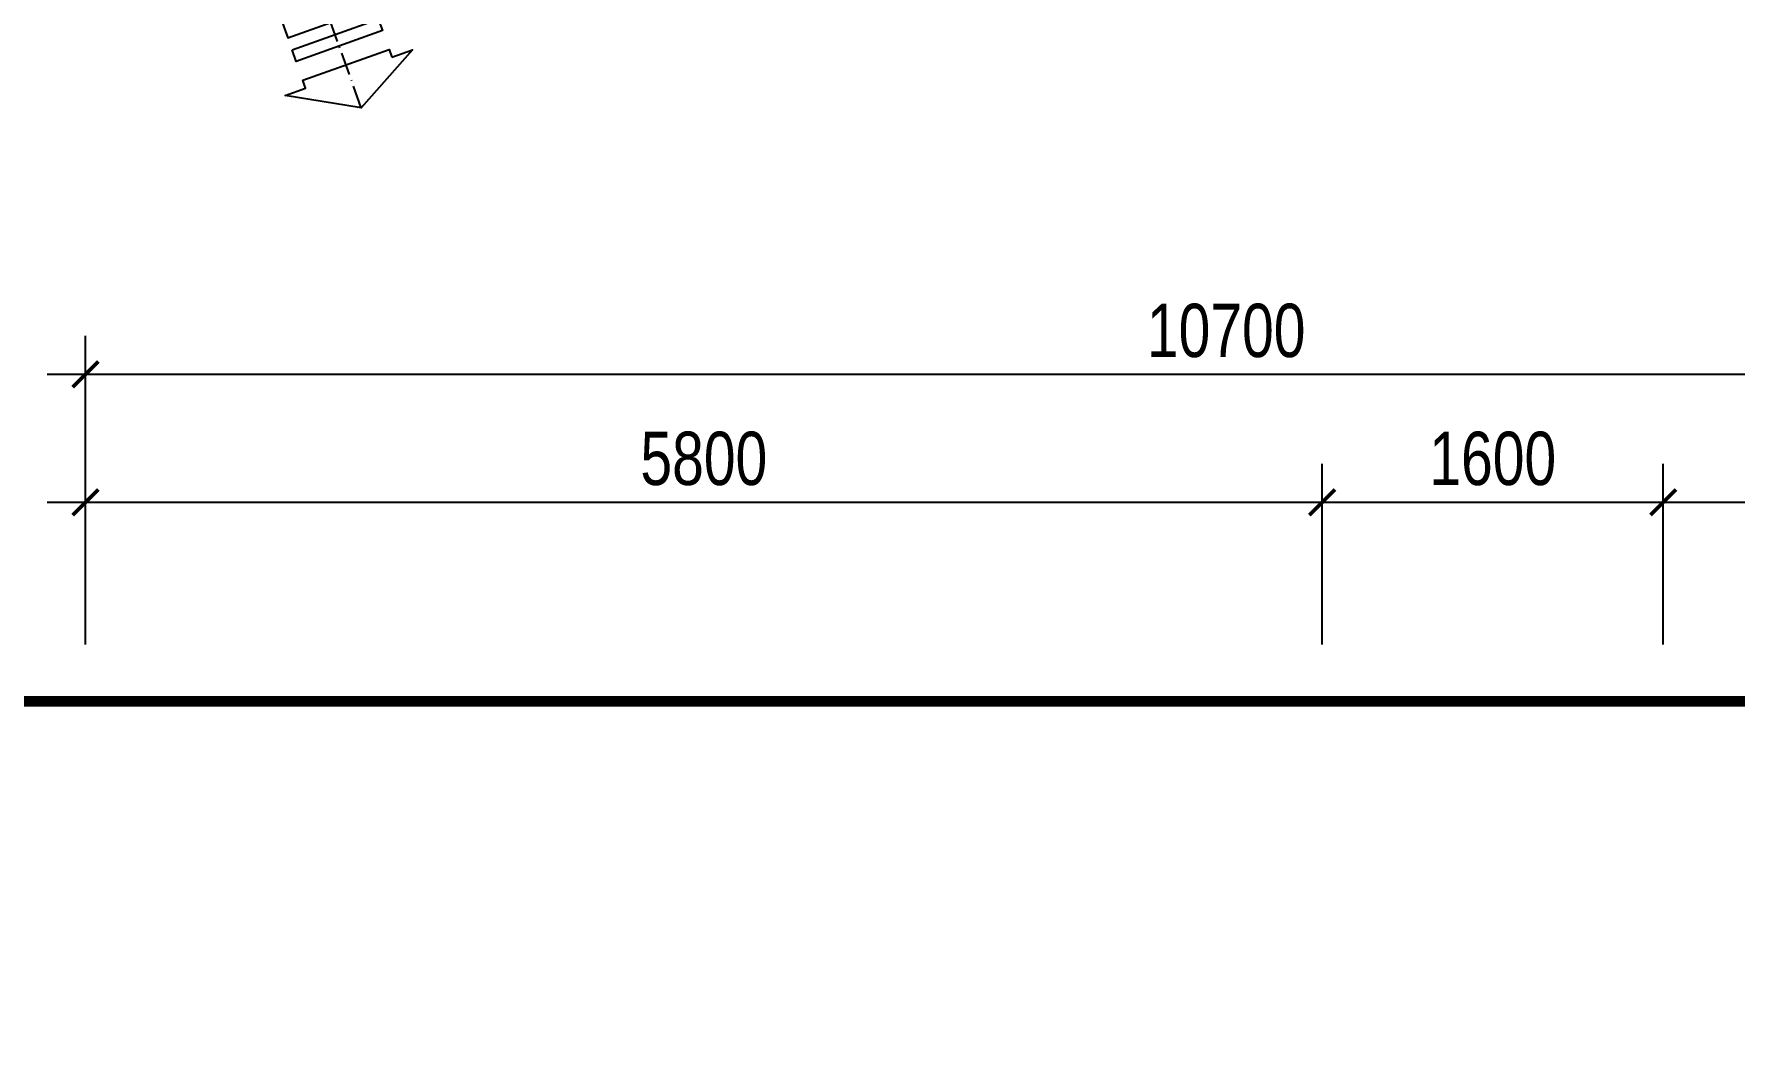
# Model space of a CAD drawing. Header units: millimetres. Extents: x 33748 to 451939, y -263262 to 62681.
# Drawn here: x 234558 to 242536, y -172471 to -167796 of the extents above; entities that cross this region are included whole.
import ezdxf

# ---------------------------------------------------------------- set-up
doc = ezdxf.new("R2010")
doc.units = ezdxf.units.MM
doc.header["$PDMODE"] = 98
for name, pattern in [('ACAD_ISO10W100', [18.5, 12, -3, 0.5, -3]), ('CENTER', [50.8, 31.75, -6.35, 6.35, -6.35]), ('HIDDEN', [0.375, 0.25, -0.125])]:
    doc.linetypes.add(name, pattern=pattern)
doc.layers.get('Defpoints').update_dxf_attribs({"color": 202, "lineweight": 13})
doc.layers.add('-RANH GIOI KHU DAT', color=12, linetype='CENTER', lineweight=18)
doc.layers.add('12. NET DIM', color=9, linetype='Continuous')
doc.layers.add('net in mo', color=159, linetype='Continuous')
doc.styles.add('AVANH', font='', dxfattribs={"width": 0.8})
doc.styles.get('AVANH').set_extended_font_data('.VnAvantH')
doc.dimstyles.new('C_100A3', dxfattribs={"dimscale": 100, "dimtxt": 2.5, "dimasz": 1.2, "dimexe": 1.8, "dimexo": 0, "dimgap": 0.75, "dimtad": 1, "dimdec": 0, "dimzin": 0, "dimdsep": 46, "dimtxsty": 'AVANH', "dimblk": 'ARCHTICK', "dimcen": 0, "dimdle": 1.8, "dimclrd": 256, "dimclre": 256, "dimclrt": 7, "dimadec": 0, "dimazin": 0, "dimtfac": 0.0001, "dimtdec": 0, "dimtix": 1, "dimtmove": 2, "dimatfit": 3, "dimldrblk": 'ARCHTICK', "dimfxl": 1.8, "dimtolj": 1, "dimtzin": 0, "dimarcsym": 0})

# ---------------------------------------------------------------- blocks, each defined once
blk = doc.blocks.new('_ARCHTICK')
at = {"const_width": 0.15}
blk.add_lwpolyline([(-0.5, -0.5), (0.5, 0.5)], dxfattribs=at)
blk = doc.blocks.new('*D916')
at = {"layer": '12. NET DIM', "lineweight": -2, "transparency": 16777216}
for p, q in [((234799.6, -170658.8), (234799.6, -169211.8)), ((245499.6, -170658.8), (245499.6, -169211.8)), ((245679.6, -169391.8), (234619.6, -169391.8))]:
    blk.add_line(p, q, dxfattribs=at)
at = {"layer": 'Defpoints', "color": 0, "transparency": 16777216}
for p in [(234799.6, -169391.8), (234799.6, -170658.8), (245499.6, -170658.8)]:
    blk.add_point(p, dxfattribs=at)
at = {"layer": '12. NET DIM', "lineweight": -2, "transparency": 16777216, "xscale": 120, "yscale": 120, "zscale": 120, "rotation": 180}
blk.add_blockref('_ARCHTICK', (234799.6, -169391.8), dxfattribs=at)
at = {"layer": '12. NET DIM', "lineweight": -2, "transparency": 16777216, "xscale": 120, "yscale": 120, "zscale": 120}
blk.add_blockref('_ARCHTICK', (245499.6, -169391.8), dxfattribs=at)
at = {"layer": '12. NET DIM', "color": 7, "transparency": 16777216, "insert": (240149.6, -169187.5), "char_height": 250, "attachment_point": 5, "style": 'AVANH'}
blk.add_mtext('\\A1;10700', dxfattribs=at)
blk = doc.blocks.new('*D894')
at = {"layer": '12. NET DIM', "lineweight": -2, "transparency": 16777216}
for p, q in [((234799.6, -170658.8), (234799.6, -169811.8)), ((240600, -170658.8), (240600, -169811.8)), ((234619.6, -169991.8), (240780, -169991.8))]:
    blk.add_line(p, q, dxfattribs=at)
at = {"layer": 'Defpoints', "color": 0, "transparency": 16777216}
for p in [(240600, -169991.8), (234799.6, -170658.8), (240600, -170658.8)]:
    blk.add_point(p, dxfattribs=at)
at = {"layer": '12. NET DIM', "lineweight": -2, "transparency": 16777216, "xscale": 120, "yscale": 120, "zscale": 120, "rotation": 180}
blk.add_blockref('_ARCHTICK', (234799.6, -169991.8), dxfattribs=at)
at = {"layer": '12. NET DIM', "lineweight": -2, "transparency": 16777216, "xscale": 120, "yscale": 120, "zscale": 120}
blk.add_blockref('_ARCHTICK', (240600, -169991.8), dxfattribs=at)
at = {"layer": '12. NET DIM', "color": 7, "transparency": 16777216, "insert": (237699.8, -169787.5), "char_height": 250, "attachment_point": 5, "style": 'AVANH'}
blk.add_mtext('\\A1;5800', dxfattribs=at)
blk = doc.blocks.new('*D895')
at = {"layer": '12. NET DIM', "lineweight": -2, "transparency": 16777216}
for p, q in [((240600, -170658.8), (240600, -169811.8)), ((242199.6, -170658.8), (242199.6, -169811.8)), ((240420, -169991.8), (242379.6, -169991.8))]:
    blk.add_line(p, q, dxfattribs=at)
at = {"layer": 'Defpoints', "color": 0, "transparency": 16777216}
for p in [(242199.6, -169991.8), (240600, -170658.8), (242199.6, -170658.8)]:
    blk.add_point(p, dxfattribs=at)
at = {"layer": '12. NET DIM', "lineweight": -2, "transparency": 16777216, "xscale": 120, "yscale": 120, "zscale": 120, "rotation": 180}
blk.add_blockref('_ARCHTICK', (240600, -169991.8), dxfattribs=at)
at = {"layer": '12. NET DIM', "lineweight": -2, "transparency": 16777216, "xscale": 120, "yscale": 120, "zscale": 120}
blk.add_blockref('_ARCHTICK', (242199.6, -169991.8), dxfattribs=at)
at = {"layer": '12. NET DIM', "color": 7, "transparency": 16777216, "insert": (241399.8, -169787.5), "char_height": 250, "attachment_point": 5, "style": 'AVANH'}
blk.add_mtext('\\A1;1600', dxfattribs=at)
blk = doc.blocks.new('*D896')
at = {"layer": '12. NET DIM', "lineweight": -2, "transparency": 16777216}
for p, q in [((242199.6, -170658.8), (242199.6, -169811.8)), ((243599.3, -170658.8), (243599.3, -169811.8)), ((242019.6, -169991.8), (243779.3, -169991.8))]:
    blk.add_line(p, q, dxfattribs=at)
at = {"layer": 'Defpoints', "color": 0, "transparency": 16777216}
for p in [(243599.3, -169991.8), (242199.6, -170658.8), (243599.3, -170658.8)]:
    blk.add_point(p, dxfattribs=at)
at = {"layer": '12. NET DIM', "lineweight": -2, "transparency": 16777216, "xscale": 120, "yscale": 120, "zscale": 120, "rotation": 180}
blk.add_blockref('_ARCHTICK', (242199.6, -169991.8), dxfattribs=at)
at = {"layer": '12. NET DIM', "lineweight": -2, "transparency": 16777216, "xscale": 120, "yscale": 120, "zscale": 120}
blk.add_blockref('_ARCHTICK', (243599.3, -169991.8), dxfattribs=at)
at = {"layer": '12. NET DIM', "color": 7, "transparency": 16777216, "insert": (242899.5, -169787.5), "char_height": 250, "attachment_point": 5, "style": 'AVANH'}
blk.add_mtext('\\A1;1400', dxfattribs=at)
blk = doc.blocks.new('A$C3F770CC9')
at = {"linetype": 'ACAD_ISO10W100', "ltscale": 0.75}
blk.add_lwpolyline([(497.04, 91.45), (450.61, 221.25), (313.19, 601.19), (299.19, 644.07)], dxfattribs=at)
at = {"elevation": 0}
blk.add_lwpolyline([(86.63, 51.49), (121.08, 63.05), (127.29, 59.86), (140.47, 16.84), (157.68, 22.12), (144.36, 65.59), (147.63, 71.96), (234.7, 101.18), (243.35, 96.71), (252.54, 66.27), (275.52, 73.21), (266.12, 104.35), (270.73, 113.28), (377.3, 149.04, 0.008545), (410.09, 160.67, -0.249193), (428.7, 158.23, 0.09975), (447.1, 150.01, -0.256949), (461.54, 137.24), (468.06, 119.02), (501.96, 131.14), (495.44, 149.36, -0.256949), (498.5, 168.4, 0.040203), (503.01, 175.24)], format="xyb", dxfattribs=at)
at = {"ltscale": 0.75}
for points in [[(469.75, 114.31), (503.64, 126.43), (505.37, 121.84), (471.4, 109.69)], [(509.07, 111.38), (517.16, 114.27), (497.01, 91.42), (467.01, 96.33), (475.1, 99.22), (474, 102.3), (507.97, 114.46)]]:
    blk.add_lwpolyline(points, close=True, dxfattribs=at)

msp = doc.modelspace()

# ---------------------------------------------------------------- linework, layer by layer
at = {"layer": '-RANH GIOI KHU DAT', "linetype": 'HIDDEN', "ltscale": 10, "const_width": 50}
msp.add_lwpolyline([(247499.6, -170924.3), (228499.6, -170924.3), (228499.6, -185924.3), (233499.6, -190924.3), (247499.6, -190924.3)], close=True, dxfattribs=at)

# ---------------------------------------------------------------- block references
at = {"layer": 'net in mo', "xscale": 11.907, "yscale": 11.907, "zscale": 11.907}
msp.add_blockref('A$C3F770CC9', (230175.2, -169231), dxfattribs=at)

# ---------------------------------------------------------------- dimensions: what is measured, and where the dimension line sits
at = {"layer": '12. NET DIM'}
for base, p1, p2, picture, middle in [((234799.6, -169391.8), (245499.6, -170658.8), (234799.6, -170658.8), '*D916', (240149.6, -169187.5)), ((240600, -169991.8), (234799.6, -170658.8), (240600, -170658.8), '*D894', (237699.8, -169787.5)), ((242199.6, -169991.8), (240600, -170658.8), (242199.6, -170658.8), '*D895', (241399.8, -169787.5)), ((243599.3, -169991.8), (242199.6, -170658.8), (243599.3, -170658.8), '*D896', (242899.5, -169787.5))]:
    dim = msp.add_linear_dim(base=base, p1=p1, p2=p2, dimstyle='C_100A3', dxfattribs=at)
    dim.commit()
    dim.dimension.update_dxf_attribs({"geometry": picture, "text_midpoint": middle})

doc.saveas('drawing.dxf')
